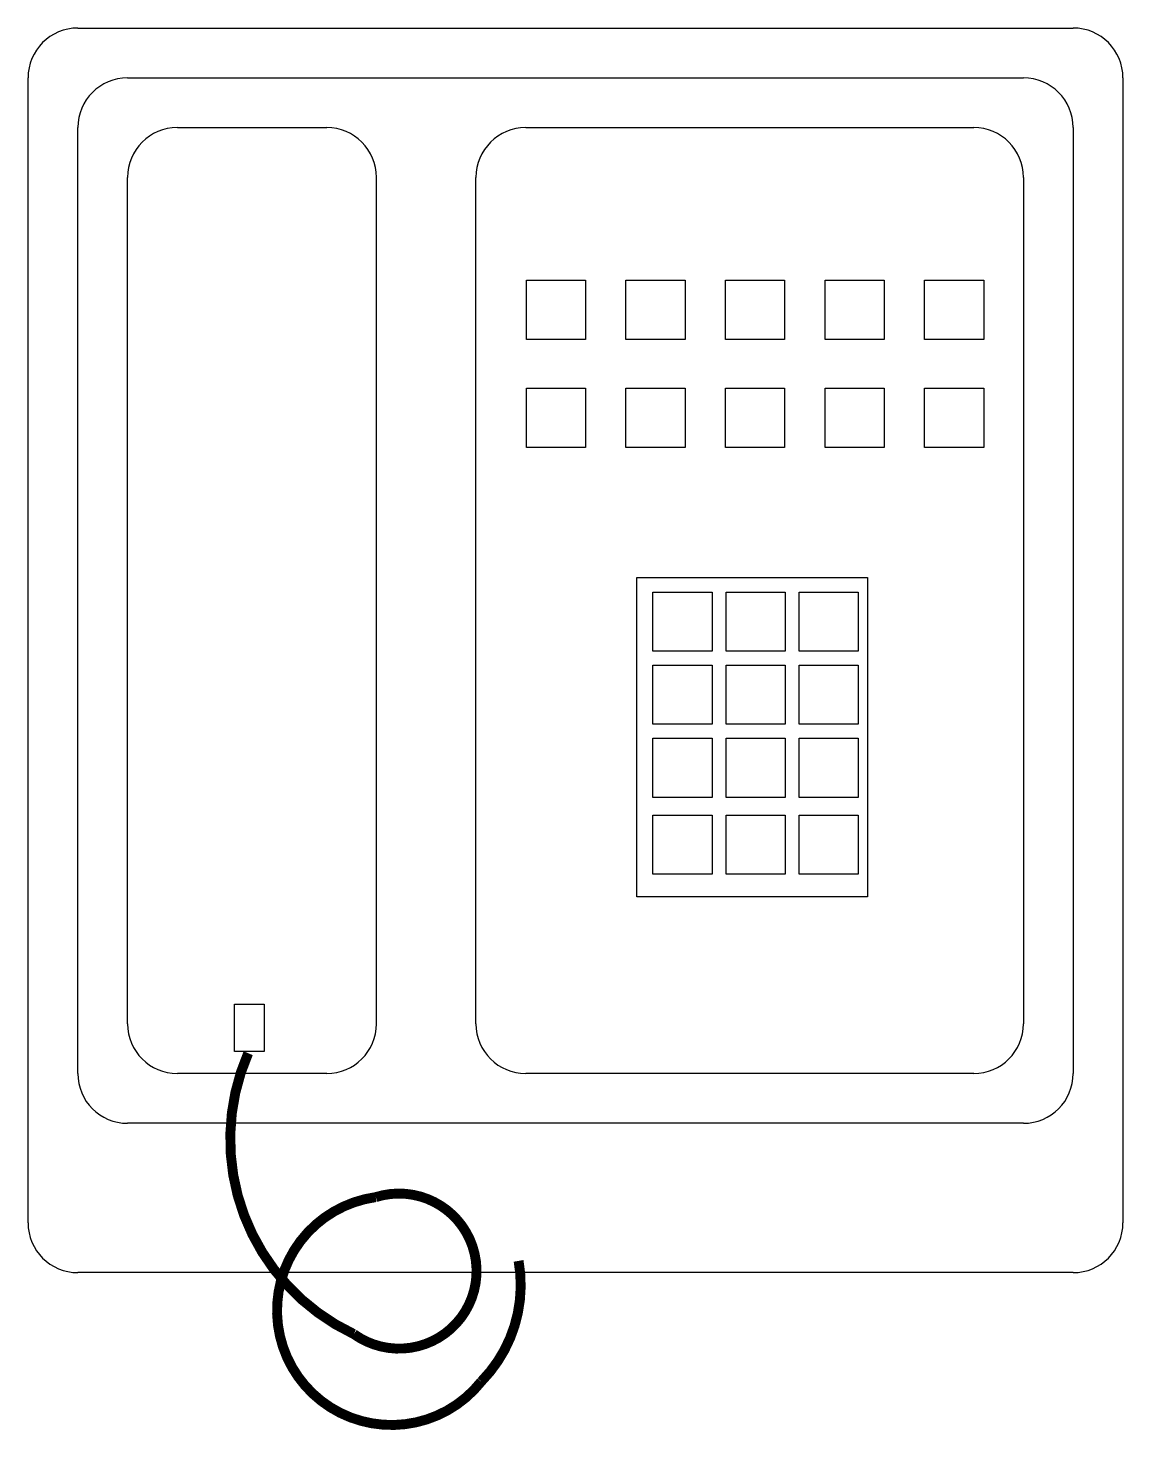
# Model space of a CAD drawing. Header units: millimetres. Extents: x 1287.629 to 1287.849, y 2696.382 to 2696.664.
import ezdxf

# ---------------------------------------------------------------- set-up
doc = ezdxf.new("R2010")
doc.units = ezdxf.units.MM
doc.header["$LTSCALE"] = 10
doc.layers.add('Equipam_audio_vídeo', color=1, linetype='Continuous')

msp = doc.modelspace()

# ---------------------------------------------------------------- linework, layer by layer
at = {"layer": 'Equipam_audio_vídeo'}
for p, q in [((1287.63891, 2696.66352), (1287.83891, 2696.66352)), ((1287.62891, 2696.42352), (1287.62891, 2696.65352)), ((1287.64891, 2696.65352), (1287.82891, 2696.65352)), ((1287.84891, 2696.65352), (1287.84891, 2696.42352)), ((1287.63891, 2696.45352), (1287.63891, 2696.64352)), ((1287.65891, 2696.64352), (1287.68891, 2696.64352)), ((1287.72891, 2696.64352), (1287.81891, 2696.64352)), ((1287.83891, 2696.64352), (1287.83891, 2696.45352)), ((1287.64891, 2696.46352), (1287.64891, 2696.63352)), ((1287.69891, 2696.46352), (1287.69891, 2696.63352)), ((1287.71891, 2696.46352), (1287.71891, 2696.63352)), ((1287.82891, 2696.63352), (1287.82891, 2696.46352)), ((1287.75122, 2696.55316), (1287.79759, 2696.55316)), ((1287.75122, 2696.48901), (1287.75122, 2696.55316)), ((1287.79759, 2696.55316), (1287.79759, 2696.48901)), ((1287.79759, 2696.48901), (1287.75122, 2696.48901)), ((1287.68891, 2696.45352), (1287.65891, 2696.45352)), ((1287.81891, 2696.45352), (1287.72891, 2696.45352)), ((1287.82891, 2696.44352), (1287.64891, 2696.44352)), ((1287.83891, 2696.41352), (1287.63891, 2696.41352))]:
    msp.add_line(p, q, dxfattribs=at)
for points in [[(1287.72905, 2696.61286), (1287.74093, 2696.61286), (1287.74093, 2696.60097), (1287.72905, 2696.60097)], [(1287.74905, 2696.61286), (1287.76093, 2696.61286), (1287.76093, 2696.60097), (1287.74905, 2696.60097)], [(1287.76905, 2696.61286), (1287.78093, 2696.61286), (1287.78093, 2696.60097), (1287.76905, 2696.60097)], [(1287.78905, 2696.61286), (1287.80093, 2696.61286), (1287.80093, 2696.60097), (1287.78905, 2696.60097)], [(1287.80905, 2696.61286), (1287.82093, 2696.61286), (1287.82093, 2696.60097), (1287.80905, 2696.60097)], [(1287.72905, 2696.59118), (1287.74093, 2696.59118), (1287.74093, 2696.57929), (1287.72905, 2696.57929)], [(1287.74905, 2696.59118), (1287.76093, 2696.59118), (1287.76093, 2696.57929), (1287.74905, 2696.57929)], [(1287.76905, 2696.59118), (1287.78093, 2696.59118), (1287.78093, 2696.57929), (1287.76905, 2696.57929)], [(1287.78905, 2696.59118), (1287.80093, 2696.59118), (1287.80093, 2696.57929), (1287.78905, 2696.57929)], [(1287.80905, 2696.59118), (1287.82093, 2696.59118), (1287.82093, 2696.57929), (1287.80905, 2696.57929)], [(1287.75447, 2696.55023), (1287.76635, 2696.55023), (1287.76635, 2696.53834), (1287.75447, 2696.53834)], [(1287.76915, 2696.55023), (1287.78103, 2696.55023), (1287.78103, 2696.53834), (1287.76915, 2696.53834)], [(1287.78384, 2696.55023), (1287.79572, 2696.55023), (1287.79572, 2696.53834), (1287.78384, 2696.53834)], [(1287.75447, 2696.53555), (1287.76635, 2696.53555), (1287.76635, 2696.52366), (1287.75447, 2696.52366)], [(1287.76915, 2696.53555), (1287.78103, 2696.53555), (1287.78103, 2696.52366), (1287.76915, 2696.52366)], [(1287.78384, 2696.53555), (1287.79572, 2696.53555), (1287.79572, 2696.52366), (1287.78384, 2696.52366)], [(1287.75447, 2696.52087), (1287.76635, 2696.52087), (1287.76635, 2696.50898), (1287.75447, 2696.50898)], [(1287.76915, 2696.52087), (1287.78103, 2696.52087), (1287.78103, 2696.50898), (1287.76915, 2696.50898)], [(1287.78384, 2696.52087), (1287.79572, 2696.52087), (1287.79572, 2696.50898), (1287.78384, 2696.50898)], [(1287.75447, 2696.50542), (1287.76635, 2696.50542), (1287.76635, 2696.49353), (1287.75447, 2696.49353)], [(1287.76915, 2696.50542), (1287.78103, 2696.50542), (1287.78103, 2696.49353), (1287.76915, 2696.49353)], [(1287.78384, 2696.50542), (1287.79572, 2696.50542), (1287.79572, 2696.49353), (1287.78384, 2696.49353)], [(1287.67038, 2696.45791), (1287.67038, 2696.46742), (1287.67633, 2696.46742), (1287.67633, 2696.45791)]]:
    msp.add_lwpolyline(points, close=True, dxfattribs=at)
at = {"layer": 'Equipam_audio_vídeo', "const_width": 0.00199}
msp.add_lwpolyline([(1287.67314, 2696.4576, 0.40574), (1287.69436, 2696.40118, 1.618522), (1287.69877, 2696.42869, 1.478802), (1287.71997, 2696.39164, 0.24273), (1287.72747, 2696.41588, 0.24273)], format="xyb", dxfattribs=at)
at = {"layer": 'Equipam_audio_vídeo'}
for centre, start, end in [((1287.63891, 2696.65352), 90, 180), ((1287.83891, 2696.65352), 0, 90), ((1287.64891, 2696.64352), 90, 180), ((1287.82891, 2696.64352), 0, 90), ((1287.65891, 2696.63352), 90, 180), ((1287.68891, 2696.63352), 0, 90), ((1287.72891, 2696.63352), 90, 180), ((1287.81891, 2696.63352), 0, 90), ((1287.65891, 2696.46352), 180, 270), ((1287.68891, 2696.46352), 270, 0), ((1287.72891, 2696.46352), 180, 270), ((1287.81891, 2696.46352), 270, 0), ((1287.64891, 2696.45352), 180, 270), ((1287.82891, 2696.45352), 270, 0), ((1287.63891, 2696.42352), 180, 270), ((1287.83891, 2696.42352), 270, 0)]:
    msp.add_arc(centre, 0.01, start, end, dxfattribs=at)

doc.saveas('drawing.dxf')
